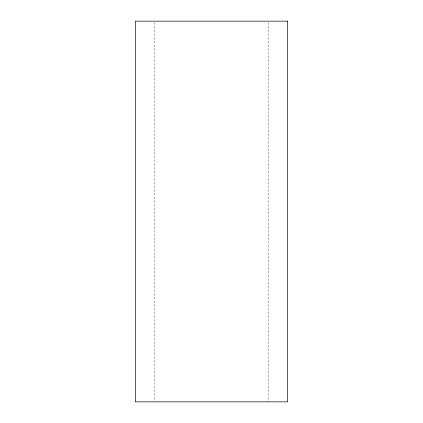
<?xml version="1.0" encoding="UTF-8"?>
<svg xmlns="http://www.w3.org/2000/svg" width="423" height="423" viewBox="0 0 423 423"><rect width="100%" height="100%" fill="white"/><g stroke="black" fill="none" stroke-linecap="round" stroke-linejoin="round"><path stroke-width="0.32" stroke-dasharray="2.12 1.59" d="M268.605 22.472L268.605 401.85M154.395 22.472L154.395 401.189"/><path stroke-width="0.63" d="M287.64 21.15L135.36 21.15L135.36 401.85L287.64 401.85L287.64 21.15"/></g></svg>
